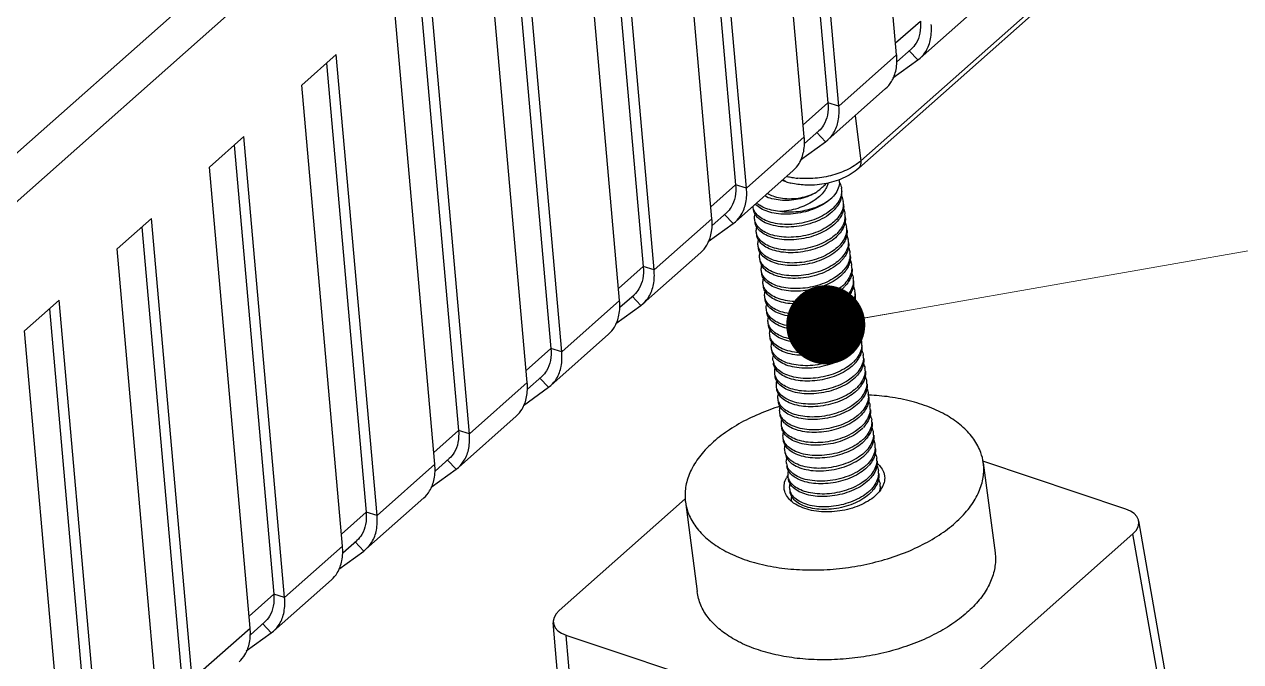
# Model space of a CAD drawing. Header units: millimetres. Extents: x 1518 to 2058, y 69 to 444.
# Drawn here: x 1812.98 to 1833.04, y 129.42 to 139.94 of the extents above; entities that cross this region are included whole.
import ezdxf

# ---------------------------------------------------------------- set-up
doc = ezdxf.new("R2010")
doc.units = ezdxf.units.MM
doc.layers.add('02___PRT_ALL_AXES', color=7, linetype='Continuous')
doc.layers.add('06___PRT_ALL_SURFS', color=7, linetype='Continuous')
doc.layers.add('from', color=7, linetype='Continuous', lineweight=13)
doc.styles.add('宋体', font='SimSun.ttf')
doc.dimstyles.new('YanXiu', dxfattribs={"dimscale": 1.5, "dimtxt": 2.5, "dimasz": 2.2, "dimexe": 0.65, "dimexo": 0.65, "dimgap": 0.5, "dimtad": 1, "dimdsep": 46, "dimtxsty": '宋体', "dimcen": 0, "dimclrd": 3, "dimclre": 3, "dimclrt": 3, "dimazin": 2, "dimtfac": 1, "dimtofl": 0, "dimtmove": 0, "dimatfit": 3, "dimfxl": 0, "dimlwd": 5, "dimlwe": 5, "dimarcsym": 0})

# ---------------------------------------------------------------- blocks, each defined once
blk = doc.blocks.new('*u40')
at = {"color": 7, "linetype": 'Continuous'}
for p, q in [((46.025, 43.4), (-12.501, -8.496)), ((-9.924, -5.292), (41.942, 40.699)), ((39.722, 24.278), (35.096, 20.176)), ((39.765, 24.421), (35.139, 20.319)), ((35.745, 21.891), (36.219, 22.234)), ((35.028, 21.174), (35.139, 20.319)), ((33.719, 19.922), (33.644, 19.947)), ((33.598, 15.55), (33.597, 15.558)), ((40.164, 13.709), (37.453, 14.616)), ((29.416, 11.784), (31.803, 13.901)), ((41.344, 8.178), (40.407, 13.485)), ((36.127, 9.54), (40.297, 13.237)), ((41.233, 7.927), (40.297, 13.237)), ((29.76, 6.161), (29.303, 11.554)), ((35.294, 9.39), (29.548, 11.312)), ((30.006, 5.917), (29.548, 11.312))]:
    blk.add_line(p, q, dxfattribs=at)
for centre, radius, start, end in [((34.097, 21.055), 1.195, 251.5372, 256.1323), ((34.065, 21.366), 1.383, 256.3745, 260.1293), ((34.094, 21.53), 1.55, 260.1415, 264.2501), ((34.42, 19.914), 0.311, 359.8114, 9.4871), ((34.451, 19.748), 0.323, 358.9384, 7.494), ((33.401, 19.736), 0.357, 222.0804, 223.7651), ((34.082, 19.968), 0.763, 312.3387, 314.2443), ((34.122, 19.886), 0.716, 314.2326, 316.9329), ((34.477, 19.504), 0.328, 358.9175, 7.3626), ((34.114, 19.725), 0.763, 312.3387, 314.2443), ((34.154, 19.642), 0.715, 314.2329, 316.9234), ((34.514, 19.261), 0.323, 358.9404, 7.494), ((34.146, 19.481), 0.763, 312.3387, 314.2443), ((34.546, 19.017), 0.323, 358.9404, 7.494), ((34.185, 19.398), 0.715, 314.2329, 316.9234), ((34.178, 19.238), 0.763, 312.3387, 314.2443), ((34.578, 18.773), 0.323, 358.9404, 7.494), ((34.217, 19.155), 0.715, 314.2329, 316.9234), ((34.609, 18.53), 0.323, 358.9993, 7.518), ((34.209, 18.994), 0.763, 312.3387, 314.2443), ((34.249, 18.911), 0.715, 314.2331, 316.9162), ((34.641, 18.286), 0.323, 358.9404, 7.494), ((34.241, 18.75), 0.763, 312.3387, 314.2443), ((34.281, 18.668), 0.715, 314.2329, 316.9234), ((34.673, 18.043), 0.323, 358.9404, 7.494), ((34.273, 18.507), 0.763, 312.3387, 314.2443), ((34.312, 18.424), 0.715, 314.2329, 316.9234), ((34.705, 17.799), 0.323, 358.9338, 7.494), ((34.304, 18.263), 0.763, 312.3387, 314.2443), ((34.344, 18.18), 0.715, 314.2329, 316.9234), ((34.336, 18.02), 0.763, 312.3387, 314.2443), ((34.376, 17.937), 0.715, 314.2328, 316.9247), ((34.768, 17.312), 0.323, 358.9404, 7.494), ((34.368, 17.776), 0.763, 312.3387, 314.2443), ((34.407, 17.693), 0.715, 314.2329, 316.9234), ((34.8, 17.068), 0.323, 358.9404, 7.494), ((34.4, 17.532), 0.763, 312.3387, 314.2443), ((34.439, 17.45), 0.715, 314.2329, 316.9234), ((34.832, 16.825), 0.323, 358.9663, 7.4941), ((34.431, 17.289), 0.763, 312.3387, 314.2443), ((34.471, 17.206), 0.715, 314.2329, 316.9234), ((34.863, 16.581), 0.323, 358.9404, 7.494), ((33.717, 16.556), 0.247, 187.4603, 200.9003), ((34.463, 17.045), 0.763, 312.3488, 314.2444), ((34.502, 16.963), 0.716, 314.2321, 316.9435), ((34.495, 16.802), 0.763, 312.3387, 314.2443), ((34.534, 16.719), 0.715, 314.2329, 316.9234), ((34.895, 16.337), 0.323, 358.9404, 7.494), ((34.526, 16.558), 0.763, 312.3387, 314.2443), ((34.566, 16.475), 0.715, 314.2329, 316.9234), ((34.927, 16.094), 0.323, 358.9404, 7.494), ((34.558, 16.314), 0.763, 312.3387, 314.2443), ((34.598, 16.232), 0.715, 314.2329, 316.9234), ((34.958, 15.85), 0.323, 358.9404, 7.494), ((34.59, 16.071), 0.763, 312.3374, 314.2443), ((34.63, 15.988), 0.715, 314.2329, 316.9234), ((34.99, 15.607), 0.323, 358.9404, 7.494), ((34.622, 15.827), 0.763, 312.3387, 314.2443), ((34.661, 15.745), 0.715, 314.2329, 316.9234), ((35.022, 15.363), 0.323, 358.9404, 7.494), ((34.653, 15.584), 0.763, 312.3387, 314.2443), ((34.693, 15.501), 0.715, 314.2329, 316.9234), ((35.054, 15.119), 0.323, 358.9404, 7.494), ((34.685, 15.34), 0.763, 312.3387, 314.2443), ((34.725, 15.257), 0.715, 314.2329, 316.9234), ((35.085, 14.876), 0.323, 358.9652, 7.4941), ((33.969, 14.607), 0.246, 187.4666, 199.8787), ((34.165, 15.096), 0.586, 239.2593, 242.9234), ((34.716, 15.097), 0.763, 312.3606, 314.2446), ((35.117, 14.632), 0.323, 358.9404, 7.494), ((34.152, 14.08), 0.483, 147.6676, 152.4509), ((34.191, 14.056), 0.528, 145.3788, 147.7011), ((34.087, 14.639), 0.384, 223.7952, 227.8384), ((34.111, 14.666), 0.42, 227.8273, 231.5033), ((34.755, 15.015), 0.716, 314.2321, 316.9434), ((34.749, 14.853), 0.763, 312.3387, 314.2443), ((35.149, 14.389), 0.323, 358.9404, 7.494), ((34.788, 14.77), 0.715, 314.2329, 316.9234), ((35.18, 14.145), 0.323, 358.9404, 7.494), ((34.78, 14.609), 0.763, 312.3387, 314.2443), ((34.82, 14.527), 0.715, 314.2329, 316.9234)]:
    blk.add_arc(centre, radius, start, end, dxfattribs=at)
for centre, start_param, end_param in [((39.813, 13.398), -0.702188, 0.867923), ((29.899, 11.623), 8.72259, 10.292701)]:
    blk.add_ellipse(centre, major_axis=(0.595, 0.078), ratio=0.573652, start_param=start_param, end_param=end_param, dxfattribs=at)
for points, start_tangent, end_tangent in [([(35.139, 20.319), (35.048, 20.248)], (-0.748212, -0.663459), (-0.819967, -0.572411)), ([(35.096, 20.176), (35.133, 20.232), (35.139, 20.319)], (0.743353, 0.668899), (-0.129134, 0.991627)), ([(35.096, 20.176), (34.797, 19.987), (34.443, 19.88), (34.073, 19.857), (33.811, 19.895)], (-0.748212, -0.663459), (-0.970719, 0.24022)), ([(34.901, 20.161), (34.602, 20.046), (34.27, 19.987), (33.938, 19.988)], (-0.891172, -0.453666), (-0.994895, 0.10092)), ([(35.048, 20.248), (34.901, 20.161)], (-0.819967, -0.572411), (-0.891172, -0.453666)), ([(33.719, 19.922), (33.713, 19.924), (33.666, 19.966)], (-0.952952, 0.30312), (-0.531971, 0.846763)), ([(34.403, 19.819), (34.474, 19.878), (34.489, 19.893)], (0.817735, 0.575595), (0.682251, 0.731118)), ([(34.518, 19.902), (34.502, 19.854), (34.46, 19.77)], (-0.243047, -0.970015), (-0.537947, -0.842979)), ([(34.731, 19.913), (34.726, 19.861), (34.681, 19.736), (34.589, 19.617)], (-0.002542, -0.999997), (-0.704324, -0.709879)), ([(34.728, 19.915), (34.741, 19.89), (34.771, 19.79)], (0.493276, -0.869873), (0.130448, -0.991455)), ([(34.589, 19.617), (34.462, 19.515), (34.307, 19.43), (34.131, 19.365), (33.944, 19.323), (33.755, 19.305), (33.574, 19.312), (33.41, 19.343), (33.27, 19.397), (33.163, 19.47), (33.143, 19.489)], (-0.716284, -0.697809), (-0.69163, 0.722252)), ([(34.264, 19.706), (34.116, 19.637), (33.95, 19.59), (33.776, 19.567), (33.606, 19.57), (33.45, 19.599), (33.319, 19.652), (33.315, 19.655)], (-0.865554, -0.500815), (-0.870231, 0.492644)), ([(33.366, 19.699), (33.466, 19.651), (33.612, 19.613), (33.776, 19.599), (33.946, 19.611), (34.113, 19.647), (34.264, 19.706)], (0.853085, -0.521773), (0.898216, 0.439554)), ([(34.46, 19.77), (34.378, 19.669), (34.267, 19.575), (34.133, 19.494), (33.981, 19.429), (33.813, 19.382), (33.639, 19.355)], (-0.537947, -0.842979), (-0.995987, -0.089495)), ([(33.639, 19.355), (33.813, 19.348), (33.99, 19.364), (34.164, 19.401), (34.326, 19.457), (34.47, 19.53), (34.589, 19.617)], (0.994892, -0.10095), (0.748212, 0.663459)), ([(34.264, 19.706), (34.341, 19.76), (34.403, 19.819)], (0.855803, 0.517302), (0.656924, 0.753957)), ([(34.773, 19.742), (34.761, 19.654), (34.707, 19.535), (34.614, 19.422)], (-0.017391, -0.999849), (-0.716284, -0.697809)), ([(34.754, 19.567), (34.769, 19.615), (34.775, 19.641)], (0.359681, 0.933075), (0.165485, 0.986212)), ([(34.774, 19.643), (34.802, 19.546)], (0.414314, -0.910134), (0.129094, -0.991632)), ([(34.775, 19.641), (34.777, 19.738), (34.777, 19.741)], (0.165485, 0.986212), (-0.129461, 0.991585)), ([(33.118, 19.362), (33.091, 19.447)], (-0.466861, 0.884331), (-0.131568, 0.991307)), ([(33.17, 19.251), (33.141, 19.287), (33.099, 19.389), (33.097, 19.398)], (-0.675305, 0.737539), (-0.126766, 0.991933)), ([(34.596, 19.405), (34.487, 19.321), (34.332, 19.235), (34.156, 19.17), (33.969, 19.128), (33.781, 19.11), (33.599, 19.117), (33.435, 19.148), (33.295, 19.202), (33.188, 19.275), (33.118, 19.362)], (-0.739092, -0.673605), (-0.466861, 0.884331)), ([(33.639, 19.355), (33.477, 19.374), (33.335, 19.414), (33.217, 19.473), (33.159, 19.516)], (-0.998552, 0.053788), (-0.74695, 0.66488)), ([(34.644, 19.397), (34.716, 19.491), (34.754, 19.567)], (0.682607, 0.730786), (0.359681, 0.933075)), ([(34.805, 19.498), (34.795, 19.421), (34.742, 19.297), (34.646, 19.178)], (-0.01799, -0.999838), (-0.716284, -0.697809)), ([(34.808, 19.404), (34.799, 19.362), (34.786, 19.324)], (-0.146749, -0.989174), (-0.357331, -0.933978)), ([(34.803, 19.405), (34.805, 19.402), (34.834, 19.303)], (0.431036, -0.902335), (0.130448, -0.991455)), ([(34.809, 19.497), (34.81, 19.482), (34.808, 19.404)], (0.130448, -0.991455), (-0.146749, -0.989174)), ([(33.123, 19.204), (33.121, 19.217), (33.131, 19.307)], (-0.131568, 0.991307), (0.276331, 0.961062)), ([(33.15, 19.119), (33.123, 19.204)], (-0.466861, 0.884331), (-0.131568, 0.991307)), ([(33.207, 19.001), (33.156, 19.07), (33.129, 19.155)], (-0.69163, 0.722252), (-0.131568, 0.991307)), ([(34.628, 19.161), (34.519, 19.077), (34.364, 18.992), (34.188, 18.926), (34.001, 18.884), (33.812, 18.866), (33.631, 18.873), (33.467, 18.905), (33.327, 18.958), (33.22, 19.031), (33.15, 19.119)], (-0.739092, -0.673605), (-0.466861, 0.884331)), ([(34.621, 19.373), (34.482, 19.264), (34.31, 19.174), (34.118, 19.109), (33.916, 19.071), (33.711, 19.061), (33.52, 19.081), (33.358, 19.128), (33.23, 19.197), (33.17, 19.251)], (-0.716284, -0.697809), (-0.675305, 0.737539)), ([(34.786, 19.324), (34.745, 19.243), (34.676, 19.154)], (-0.357331, -0.933978), (-0.682733, -0.730668)), ([(34.837, 19.255), (34.824, 19.167), (34.771, 19.048), (34.678, 18.935)], (-0.017357, -0.999849), (-0.716284, -0.697809)), ([(34.839, 19.161), (34.83, 19.118), (34.818, 19.081)], (-0.146749, -0.989174), (-0.357331, -0.933978)), ([(34.835, 19.162), (34.836, 19.159), (34.866, 19.059)], (0.431036, -0.902335), (0.130448, -0.991455)), ([(34.84, 19.254), (34.842, 19.238), (34.839, 19.161)], (0.130448, -0.991455), (-0.146749, -0.989174)), ([(33.154, 18.96), (33.153, 18.973), (33.162, 19.06)], (-0.131568, 0.991307), (0.266528, 0.963827)), ([(33.182, 18.875), (33.154, 18.96)], (-0.466861, 0.884331), (-0.131568, 0.991307)), ([(34.652, 19.13), (34.525, 19.028), (34.37, 18.943), (34.194, 18.878), (34.008, 18.835), (33.819, 18.818), (33.637, 18.825), (33.473, 18.856), (33.333, 18.91), (33.226, 18.982), (33.207, 19.001)], (-0.716284, -0.697809), (-0.69163, 0.722252)), ([(34.818, 19.081), (34.777, 18.999), (34.708, 18.91)], (-0.357331, -0.933978), (-0.682733, -0.730668)), ([(34.868, 19.011), (34.856, 18.924), (34.802, 18.804), (34.71, 18.691)], (-0.017357, -0.999849), (-0.716284, -0.697809)), ([(34.872, 19.01), (34.874, 18.995), (34.871, 18.917)], (0.130448, -0.991455), (-0.146749, -0.989174)), ([(33.238, 18.758), (33.188, 18.827), (33.161, 18.911)], (-0.69163, 0.722252), (-0.131568, 0.991307)), ([(34.659, 18.917), (34.551, 18.833), (34.395, 18.748), (34.22, 18.683), (34.033, 18.64), (33.844, 18.623), (33.663, 18.63), (33.498, 18.661), (33.359, 18.715), (33.252, 18.788), (33.182, 18.875)], (-0.739092, -0.673605), (-0.466861, 0.884331)), ([(33.186, 18.716), (33.185, 18.73), (33.194, 18.817)], (-0.131568, 0.991307), (0.266528, 0.963827)), ([(33.213, 18.632), (33.186, 18.716)], (-0.466861, 0.884331), (-0.131568, 0.991307)), ([(34.684, 18.886), (34.557, 18.785), (34.402, 18.699), (34.226, 18.634), (34.039, 18.592), (33.85, 18.574), (33.669, 18.581), (33.505, 18.613), (33.365, 18.666), (33.258, 18.739), (33.238, 18.758)], (-0.716284, -0.697809), (-0.69163, 0.722252)), ([(34.85, 18.837), (34.809, 18.756), (34.739, 18.666)], (-0.357331, -0.933978), (-0.682733, -0.730668)), ([(34.9, 18.767), (34.888, 18.68), (34.834, 18.561), (34.741, 18.448)], (-0.017357, -0.999849), (-0.716284, -0.697809)), ([(34.871, 18.917), (34.862, 18.875), (34.85, 18.837)], (-0.146749, -0.989174), (-0.357331, -0.933978)), ([(34.867, 18.918), (34.868, 18.915), (34.898, 18.815)], (0.431036, -0.902335), (0.130448, -0.991455)), ([(34.904, 18.767), (34.906, 18.742), (34.902, 18.671)], (0.130563, -0.99144), (-0.154643, -0.98797)), ([(33.27, 18.514), (33.22, 18.583), (33.192, 18.668)], (-0.69163, 0.722252), (-0.131568, 0.991307)), ([(34.691, 18.674), (34.582, 18.59), (34.427, 18.504), (34.252, 18.439), (34.065, 18.397), (33.876, 18.379), (33.695, 18.386), (33.53, 18.418), (33.391, 18.471), (33.283, 18.544), (33.213, 18.632)], (-0.739092, -0.673605), (-0.466861, 0.884331)), ([(33.218, 18.473), (33.216, 18.486), (33.225, 18.573)], (-0.131568, 0.991307), (0.266528, 0.963827)), ([(33.245, 18.388), (33.218, 18.473)], (-0.466861, 0.884331), (-0.131568, 0.991307)), ([(34.716, 18.642), (34.589, 18.541), (34.433, 18.456), (34.258, 18.391), (34.071, 18.348), (33.882, 18.33), (33.701, 18.338), (33.536, 18.369), (33.397, 18.423), (33.29, 18.495), (33.27, 18.514)], (-0.716284, -0.697809), (-0.69163, 0.722252)), ([(34.882, 18.594), (34.838, 18.509), (34.771, 18.423)], (-0.355816, -0.934556), (-0.682828, -0.730579)), ([(34.932, 18.524), (34.918, 18.43), (34.864, 18.314), (34.773, 18.204)], (-0.016884, -0.999857), (-0.716284, -0.697809)), ([(34.902, 18.671), (34.892, 18.625), (34.882, 18.594)], (-0.154643, -0.98797), (-0.355816, -0.934556)), ([(34.9, 18.672), (34.905, 18.66), (34.929, 18.572)], (0.426033, -0.904708), (0.130563, -0.99144)), ([(34.936, 18.523), (34.937, 18.508), (34.935, 18.43)], (0.130448, -0.991455), (-0.146749, -0.989174)), ([(33.296, 18.277), (33.269, 18.311), (33.226, 18.413), (33.224, 18.424)], (-0.673555, 0.739137), (-0.126427, 0.991976)), ([(34.723, 18.43), (34.614, 18.346), (34.459, 18.261), (34.283, 18.196), (34.096, 18.153), (33.908, 18.135), (33.726, 18.143), (33.562, 18.174), (33.422, 18.228), (33.315, 18.3), (33.245, 18.388)], (-0.739092, -0.673605), (-0.466861, 0.884331)), ([(33.249, 18.229), (33.248, 18.242), (33.258, 18.332)], (-0.131568, 0.991307), (0.275686, 0.961248)), ([(33.277, 18.144), (33.249, 18.229)], (-0.466861, 0.884331), (-0.131568, 0.991307)), ([(34.748, 18.399), (34.611, 18.291), (34.441, 18.201), (34.248, 18.135), (34.047, 18.097), (33.846, 18.086), (33.659, 18.105), (33.495, 18.149), (33.361, 18.22), (33.296, 18.277)], (-0.716284, -0.697809), (-0.673555, 0.739137)), ([(34.913, 18.35), (34.872, 18.268), (34.803, 18.179)], (-0.357331, -0.933978), (-0.682733, -0.730668)), ([(34.964, 18.28), (34.951, 18.193), (34.898, 18.073), (34.805, 17.96)], (-0.017357, -0.999849), (-0.716284, -0.697809)), ([(34.935, 18.43), (34.926, 18.388), (34.913, 18.35)], (-0.146749, -0.989174), (-0.357331, -0.933978)), ([(34.93, 18.431), (34.932, 18.428), (34.961, 18.328)], (0.431036, -0.902335), (0.130448, -0.991455)), ([(34.967, 18.28), (34.969, 18.264), (34.966, 18.186)], (0.130448, -0.991455), (-0.146749, -0.989174)), ([(33.334, 18.027), (33.283, 18.096), (33.256, 18.181)], (-0.69163, 0.722252), (-0.131568, 0.991307)), ([(34.755, 18.187), (34.646, 18.103), (34.49, 18.017), (34.315, 17.952), (34.128, 17.91), (33.939, 17.892), (33.758, 17.899), (33.593, 17.93), (33.454, 17.984), (33.347, 18.057), (33.277, 18.144)], (-0.739092, -0.673605), (-0.466861, 0.884331)), ([(33.281, 17.986), (33.28, 17.999), (33.289, 18.086)], (-0.131568, 0.991307), (0.266528, 0.963827)), ([(34.779, 18.155), (34.652, 18.054), (34.497, 17.969), (34.321, 17.903), (34.134, 17.861), (33.946, 17.843), (33.764, 17.85), (33.6, 17.882), (33.46, 17.935), (33.353, 18.008), (33.334, 18.027)], (-0.716284, -0.697809), (-0.69163, 0.722252)), ([(34.945, 18.106), (34.904, 18.025), (34.835, 17.936)], (-0.357331, -0.933978), (-0.682733, -0.730668)), ([(34.995, 18.037), (34.983, 17.949), (34.929, 17.83), (34.836, 17.717)], (-0.017357, -0.999849), (-0.716284, -0.697809)), ([(34.966, 18.186), (34.957, 18.144), (34.945, 18.106)], (-0.146749, -0.989174), (-0.357331, -0.933978)), ([(34.962, 18.187), (34.963, 18.185), (34.993, 18.085)], (0.431036, -0.902335), (0.130448, -0.991455)), ([(34.998, 17.943), (35.001, 18.021), (34.999, 18.036)], (0.146749, 0.989174), (-0.130448, 0.991455)), ([(33.309, 17.901), (33.281, 17.986)], (-0.466861, 0.884331), (-0.131568, 0.991307)), ([(33.365, 17.783), (33.315, 17.852), (33.288, 17.937)], (-0.69163, 0.722252), (-0.131568, 0.991307)), ([(34.786, 17.943), (34.678, 17.859), (34.522, 17.774), (34.347, 17.708), (34.16, 17.666), (33.971, 17.648), (33.79, 17.655), (33.625, 17.687), (33.486, 17.741), (33.378, 17.813), (33.309, 17.901)], (-0.739092, -0.673605), (-0.466861, 0.884331)), ([(33.313, 17.742), (33.312, 17.755), (33.321, 17.842)], (-0.131568, 0.991307), (0.266528, 0.963827)), ([(34.811, 17.912), (34.684, 17.81), (34.529, 17.725), (34.353, 17.66), (34.166, 17.617), (33.977, 17.6), (33.796, 17.607), (33.632, 17.638), (33.492, 17.692), (33.385, 17.764), (33.365, 17.783)], (-0.716284, -0.697809), (-0.69163, 0.722252)), ([(34.866, 17.692), (34.936, 17.781), (34.977, 17.863)], (0.682733, 0.730668), (0.357331, 0.933978)), ([(35.027, 17.793), (35.014, 17.706), (34.961, 17.586), (34.868, 17.473)], (-0.017471, -0.999847), (-0.716284, -0.697809)), ([(34.977, 17.863), (34.989, 17.9), (34.998, 17.943)], (0.357331, 0.933978), (0.146749, 0.989174)), ([(34.994, 17.944), (34.995, 17.941), (35.024, 17.841)], (0.431036, -0.902335), (0.130448, -0.991455)), ([(35.03, 17.699), (35.032, 17.778), (35.031, 17.792)], (0.14795, 0.988995), (-0.130273, 0.991478)), ([(33.34, 17.657), (33.313, 17.742)], (-0.466861, 0.884331), (-0.131568, 0.991307)), ([(33.397, 17.54), (33.347, 17.609), (33.319, 17.693)], (-0.69163, 0.722252), (-0.131568, 0.991307)), ([(34.818, 17.699), (34.709, 17.615), (34.554, 17.53), (34.378, 17.465), (34.192, 17.423), (34.003, 17.405), (33.821, 17.412), (33.657, 17.443), (33.517, 17.497), (33.41, 17.57), (33.34, 17.657)], (-0.739092, -0.673605), (-0.466861, 0.884331)), ([(33.345, 17.498), (33.343, 17.512), (33.352, 17.599)], (-0.131568, 0.991307), (0.266528, 0.963827)), ([(34.843, 17.668), (34.716, 17.567), (34.56, 17.481), (34.385, 17.416), (34.198, 17.374), (34.009, 17.356), (33.828, 17.363), (33.663, 17.395), (33.524, 17.448), (33.416, 17.521), (33.397, 17.54)], (-0.716284, -0.697809), (-0.69163, 0.722252)), ([(34.898, 17.449), (34.968, 17.538), (35.008, 17.619)], (0.682715, 0.730684), (0.357652, 0.933855)), ([(35.059, 17.549), (35.047, 17.465), (34.994, 17.344), (34.9, 17.23)], (-0.017785, -0.999842), (-0.716284, -0.697809)), ([(35.008, 17.619), (35.021, 17.658), (35.03, 17.699)], (0.357652, 0.933855), (0.14795, 0.988995)), ([(35.026, 17.7), (35.056, 17.597)], (0.429516, -0.903059), (0.130172, -0.991491)), ([(35.056, 17.597), (35.057, 17.587), (35.059, 17.549)], (0.130172, -0.991491), (-0.017785, -0.999842)), ([(35.062, 17.549), (35.064, 17.533), (35.061, 17.456)], (0.130448, -0.991455), (-0.146749, -0.989174)), ([(33.372, 17.414), (33.345, 17.498)], (-0.466861, 0.884331), (-0.131568, 0.991307)), ([(33.429, 17.296), (33.378, 17.365), (33.351, 17.45)], (-0.69163, 0.722252), (-0.131568, 0.991307)), ([(34.85, 17.456), (34.741, 17.372), (34.586, 17.287), (34.41, 17.221), (34.223, 17.179), (34.034, 17.161), (33.853, 17.168), (33.689, 17.2), (33.549, 17.253), (33.442, 17.326), (33.372, 17.414)], (-0.739092, -0.673605), (-0.466861, 0.884331)), ([(33.376, 17.255), (33.375, 17.268), (33.384, 17.355)], (-0.131568, 0.991307), (0.266528, 0.963827)), ([(34.875, 17.425), (34.747, 17.323), (34.592, 17.238), (34.416, 17.173), (34.23, 17.13), (34.041, 17.112), (33.86, 17.12), (33.695, 17.151), (33.556, 17.205), (33.448, 17.277), (33.429, 17.296)], (-0.716284, -0.697809), (-0.69163, 0.722252)), ([(35.04, 17.376), (34.999, 17.294), (34.93, 17.205)], (-0.357331, -0.933978), (-0.682733, -0.730668)), ([(35.061, 17.456), (35.053, 17.413), (35.04, 17.376)], (-0.146749, -0.989174), (-0.357331, -0.933978)), ([(35.057, 17.457), (35.058, 17.454), (35.088, 17.354)], (0.431036, -0.902335), (0.130448, -0.991455)), ([(33.404, 17.17), (33.376, 17.255)], (-0.466861, 0.884331), (-0.131568, 0.991307)), ([(33.46, 17.053), (33.41, 17.121), (33.383, 17.206)], (-0.69163, 0.722252), (-0.131568, 0.991307)), ([(34.881, 17.212), (34.773, 17.128), (34.617, 17.043), (34.442, 16.978), (34.255, 16.935), (34.066, 16.918), (33.885, 16.925), (33.72, 16.956), (33.581, 17.01), (33.474, 17.082), (33.404, 17.17)], (-0.739092, -0.673605), (-0.466861, 0.884331)), ([(33.408, 17.011), (33.407, 17.024), (33.416, 17.112)], (-0.131568, 0.991307), (0.266528, 0.963827)), ([(34.906, 17.181), (34.779, 17.079), (34.624, 16.994), (34.448, 16.929), (34.261, 16.887), (34.072, 16.869), (33.891, 16.876), (33.727, 16.907), (33.587, 16.961), (33.48, 17.034), (33.46, 17.053)], (-0.716284, -0.697809), (-0.69163, 0.722252)), ([(35.091, 17.306), (35.078, 17.218), (35.024, 17.099), (34.932, 16.986)], (-0.017357, -0.999849), (-0.716284, -0.697809)), ([(35.072, 17.132), (35.031, 17.05), (34.961, 16.961)], (-0.357331, -0.933978), (-0.682733, -0.730668)), ([(35.093, 17.212), (35.084, 17.17), (35.072, 17.132)], (-0.146749, -0.989174), (-0.357331, -0.933978)), ([(35.089, 17.213), (35.09, 17.21), (35.12, 17.11)], (0.431036, -0.902335), (0.130448, -0.991455)), ([(35.094, 17.305), (35.096, 17.29), (35.093, 17.212)], (0.130448, -0.991455), (-0.146749, -0.989174)), ([(33.435, 16.927), (33.408, 17.011)], (-0.466861, 0.884331), (-0.131568, 0.991307)), ([(33.492, 16.809), (33.442, 16.878), (33.414, 16.963)], (-0.69163, 0.722252), (-0.131568, 0.991307)), ([(34.913, 16.969), (34.804, 16.885), (34.649, 16.799), (34.474, 16.734), (34.287, 16.692), (34.098, 16.674), (33.917, 16.681), (33.752, 16.713), (33.613, 16.766), (33.505, 16.839), (33.435, 16.927)], (-0.739092, -0.673605), (-0.466861, 0.884331)), ([(33.44, 16.768), (33.438, 16.781), (33.448, 16.868)], (-0.131568, 0.991307), (0.266528, 0.963827)), ([(34.938, 16.937), (34.811, 16.836), (34.655, 16.751), (34.48, 16.685), (34.293, 16.643), (34.104, 16.625), (33.923, 16.632), (33.758, 16.664), (33.619, 16.717), (33.512, 16.79), (33.492, 16.809)], (-0.716284, -0.697809), (-0.69163, 0.722252)), ([(35.122, 17.062), (35.11, 16.975), (35.056, 16.855), (34.963, 16.742)], (-0.017357, -0.999849), (-0.716284, -0.697809)), ([(35.104, 16.888), (35.062, 16.807), (34.993, 16.718)], (-0.357331, -0.933978), (-0.682733, -0.730668)), ([(35.125, 16.968), (35.116, 16.926), (35.104, 16.888)], (-0.146749, -0.989174), (-0.357331, -0.933978)), ([(35.121, 16.969), (35.122, 16.967), (35.151, 16.867)], (0.431036, -0.902335), (0.130448, -0.991455)), ([(35.126, 17.062), (35.128, 17.046), (35.125, 16.968)], (0.130448, -0.991455), (-0.146749, -0.989174)), ([(33.467, 16.683), (33.44, 16.768)], (-0.466861, 0.884331), (-0.131568, 0.991307)), ([(33.521, 16.569), (33.46, 16.663), (33.446, 16.719)], (-0.680517, 0.732732), (-0.130064, 0.991506)), ([(34.945, 16.725), (34.836, 16.641), (34.681, 16.556), (34.505, 16.491), (34.318, 16.448), (34.13, 16.43), (33.948, 16.438), (33.784, 16.469), (33.644, 16.523), (33.537, 16.595), (33.467, 16.683)], (-0.739092, -0.673605), (-0.466861, 0.884331)), ([(33.472, 16.524), (33.47, 16.571), (33.48, 16.626)], (-0.130064, 0.991506), (0.275292, 0.961361)), ([(34.97, 16.694), (34.838, 16.589), (34.677, 16.503), (34.495, 16.437), (34.302, 16.396), (34.108, 16.381), (33.923, 16.393), (33.758, 16.43), (33.622, 16.49), (33.521, 16.569)], (-0.716284, -0.697809), (-0.680517, 0.732732)), ([(35.154, 16.819), (35.141, 16.731), (35.088, 16.612), (34.995, 16.499)], (-0.016916, -0.999857), (-0.716284, -0.697809)), ([(35.025, 16.474), (35.1, 16.573), (35.135, 16.643)], (0.682466, 0.730917), (0.36272, 0.931898)), ([(35.135, 16.643), (35.153, 16.704), (35.156, 16.722)], (0.36272, 0.931898), (0.152083, 0.988368)), ([(35.154, 16.723), (35.183, 16.623)], (0.422541, -0.906344), (0.130448, -0.991455)), ([(35.156, 16.722), (35.158, 16.818)], (0.152083, 0.988368), (-0.12778, 0.991803)), ([(33.556, 16.322), (33.505, 16.391), (33.478, 16.475)], (-0.69163, 0.722252), (-0.131568, 0.991307)), ([(34.977, 16.482), (34.864, 16.395), (34.702, 16.308), (34.52, 16.242), (34.327, 16.201), (34.133, 16.186), (33.949, 16.198), (33.784, 16.235), (33.647, 16.295), (33.546, 16.374), (33.486, 16.468)], (-0.738975, -0.673733), (-0.357359, 0.933967)), ([(35.001, 16.45), (34.874, 16.349), (34.719, 16.263), (34.543, 16.198), (34.356, 16.156), (34.168, 16.138), (33.986, 16.145), (33.822, 16.177), (33.682, 16.23), (33.575, 16.303), (33.556, 16.322)], (-0.716284, -0.697809), (-0.69163, 0.722252)), ([(35.186, 16.575), (35.173, 16.488), (35.12, 16.368), (35.027, 16.255)], (-0.017357, -0.999849), (-0.716284, -0.697809)), ([(35.167, 16.401), (35.126, 16.32), (35.057, 16.231)], (-0.357331, -0.933978), (-0.682733, -0.730668)), ([(35.188, 16.481), (35.179, 16.439), (35.167, 16.401)], (-0.146749, -0.989174), (-0.357331, -0.933978)), ([(35.184, 16.482), (35.185, 16.479), (35.215, 16.38)], (0.431036, -0.902335), (0.130448, -0.991455)), ([(35.189, 16.574), (35.191, 16.559), (35.188, 16.481)], (0.130448, -0.991455), (-0.146749, -0.989174)), ([(33.503, 16.28), (33.502, 16.294), (33.511, 16.381)], (-0.131568, 0.991307), (0.266528, 0.963827)), ([(33.531, 16.196), (33.503, 16.28)], (-0.466861, 0.884331), (-0.131568, 0.991307)), ([(33.587, 16.078), (33.537, 16.147), (33.51, 16.232)], (-0.69163, 0.722252), (-0.131568, 0.991307)), ([(35.008, 16.238), (34.9, 16.154), (34.744, 16.069), (34.569, 16.003), (34.382, 15.961), (34.193, 15.943), (34.012, 15.95), (33.847, 15.982), (33.708, 16.035), (33.6, 16.108), (33.531, 16.196)], (-0.739092, -0.673605), (-0.466861, 0.884331)), ([(35.033, 16.207), (34.906, 16.105), (34.751, 16.02), (34.575, 15.955), (34.388, 15.912), (34.199, 15.894), (34.018, 15.902), (33.854, 15.933), (33.714, 15.987), (33.607, 16.059), (33.587, 16.078)], (-0.716284, -0.697809), (-0.69163, 0.722252)), ([(35.217, 16.331), (35.205, 16.244), (35.151, 16.125), (35.059, 16.012)], (-0.017357, -0.999849), (-0.716284, -0.697809)), ([(35.199, 16.158), (35.158, 16.076), (35.088, 15.987)], (-0.357331, -0.933978), (-0.682733, -0.730668)), ([(35.22, 16.238), (35.211, 16.195), (35.199, 16.158)], (-0.146749, -0.989174), (-0.357331, -0.933978)), ([(35.216, 16.239), (35.217, 16.236), (35.246, 16.136)], (0.431036, -0.902335), (0.130448, -0.991455)), ([(35.221, 16.331), (35.223, 16.315), (35.22, 16.238)], (0.130448, -0.991455), (-0.146749, -0.989174)), ([(33.535, 16.037), (33.534, 16.05), (33.543, 16.137)], (-0.131568, 0.991307), (0.266528, 0.963827)), ([(33.562, 15.952), (33.535, 16.037)], (-0.466861, 0.884331), (-0.131568, 0.991307)), ([(33.619, 15.835), (33.569, 15.903), (33.541, 15.988)], (-0.69163, 0.722252), (-0.131568, 0.991307)), ([(35.04, 15.994), (34.931, 15.91), (34.776, 15.825), (34.6, 15.76), (34.414, 15.717), (34.225, 15.7), (34.043, 15.707), (33.879, 15.738), (33.74, 15.792), (33.632, 15.864), (33.562, 15.952)], (-0.739092, -0.673605), (-0.466861, 0.884331)), ([(35.065, 15.963), (34.938, 15.862), (34.782, 15.776), (34.607, 15.711), (34.42, 15.669), (34.231, 15.651), (34.05, 15.658), (33.885, 15.689), (33.746, 15.743), (33.639, 15.816), (33.619, 15.835)], (-0.716284, -0.697809), (-0.69163, 0.722252)), ([(35.249, 16.088), (35.237, 16), (35.183, 15.881), (35.09, 15.768)], (-0.017357, -0.999849), (-0.716284, -0.697809)), ([(35.252, 15.994), (35.243, 15.952), (35.231, 15.914)], (-0.146749, -0.989174), (-0.357331, -0.933978)), ([(35.247, 15.995), (35.249, 15.992), (35.278, 15.892)], (0.431036, -0.902335), (0.130448, -0.991455)), ([(35.253, 16.087), (35.254, 16.072), (35.252, 15.994)], (0.130448, -0.991455), (-0.146749, -0.989174)), ([(33.567, 15.793), (33.565, 15.806), (33.574, 15.894)], (-0.131568, 0.991307), (0.266528, 0.963827)), ([(33.594, 15.709), (33.567, 15.793)], (-0.466861, 0.884331), (-0.131568, 0.991307)), ([(33.65, 15.592), (33.602, 15.656), (33.573, 15.745)], (-0.690128, 0.723687), (-0.130986, 0.991384)), ([(35.072, 15.751), (34.963, 15.667), (34.808, 15.581), (34.632, 15.516), (34.445, 15.474), (34.256, 15.456), (34.075, 15.463), (33.911, 15.495), (33.771, 15.548), (33.664, 15.621), (33.594, 15.709)], (-0.739092, -0.673605), (-0.466861, 0.884331)), ([(35.097, 15.719), (34.97, 15.618), (34.815, 15.533), (34.641, 15.468), (34.455, 15.426), (34.266, 15.407), (34.086, 15.414), (33.921, 15.445), (33.782, 15.497), (33.673, 15.569), (33.65, 15.592)], (-0.716284, -0.697809), (-0.690128, 0.723687)), ([(35.231, 15.914), (35.189, 15.832), (35.12, 15.743)], (-0.357331, -0.933978), (-0.682733, -0.730668)), ([(35.281, 15.844), (35.268, 15.757), (35.215, 15.638), (35.122, 15.525)], (-0.017357, -0.999849), (-0.716284, -0.697809)), ([(35.283, 15.751), (35.275, 15.708), (35.262, 15.67)], (-0.146749, -0.989174), (-0.357331, -0.933978)), ([(35.279, 15.751), (35.281, 15.749), (35.31, 15.649)], (0.431036, -0.902335), (0.130448, -0.991455)), ([(35.285, 15.844), (35.286, 15.828), (35.283, 15.751)], (0.130448, -0.991455), (-0.146749, -0.989174)), ([(33.597, 15.558), (33.606, 15.65)], (-0.092533, 0.99571), (0.26368, 0.96461)), ([(33.628, 15.461), (33.598, 15.55)], (-0.480003, 0.877267), (-0.130986, 0.991384)), ([(33.683, 15.347), (33.632, 15.416), (33.605, 15.501)], (-0.69163, 0.722252), (-0.131568, 0.991307)), ([(35.104, 15.507), (34.995, 15.423), (34.841, 15.338), (34.666, 15.273), (34.48, 15.231), (34.292, 15.212), (34.111, 15.219), (33.947, 15.25), (33.807, 15.303), (33.699, 15.374), (33.628, 15.461)], (-0.739107, -0.673588), (-0.480003, 0.877267)), ([(35.128, 15.476), (35.001, 15.374), (34.846, 15.289), (34.67, 15.224), (34.483, 15.181), (34.295, 15.164), (34.113, 15.171), (33.949, 15.202), (33.809, 15.256), (33.702, 15.329), (33.683, 15.347)], (-0.716284, -0.697809), (-0.69163, 0.722252)), ([(35.262, 15.67), (35.221, 15.589), (35.152, 15.5)], (-0.357331, -0.933978), (-0.682733, -0.730668)), ([(35.313, 15.601), (35.3, 15.513), (35.246, 15.394), (35.154, 15.281)], (-0.017357, -0.999849), (-0.716284, -0.697809)), ([(35.315, 15.507), (35.306, 15.465), (35.294, 15.427)], (-0.146749, -0.989174), (-0.357331, -0.933978)), ([(35.311, 15.508), (35.312, 15.505), (35.342, 15.405)], (0.431036, -0.902335), (0.130448, -0.991455)), ([(35.316, 15.6), (35.318, 15.585), (35.315, 15.507)], (0.130448, -0.991455), (-0.146749, -0.989174)), ([(33.63, 15.306), (33.629, 15.319), (33.638, 15.407)], (-0.131568, 0.991307), (0.266528, 0.963827)), ([(33.657, 15.221), (33.63, 15.306)], (-0.466861, 0.884331), (-0.131568, 0.991307)), ([(33.714, 15.104), (33.664, 15.173), (33.636, 15.257)], (-0.69163, 0.722252), (-0.131568, 0.991307)), ([(35.135, 15.264), (35.026, 15.179), (34.871, 15.094), (34.696, 15.029), (34.509, 14.987), (34.32, 14.969), (34.139, 14.976), (33.974, 15.007), (33.835, 15.061), (33.727, 15.134), (33.657, 15.221)], (-0.739092, -0.673605), (-0.466861, 0.884331)), ([(35.16, 15.232), (35.033, 15.131), (34.877, 15.045), (34.702, 14.98), (34.515, 14.938), (34.326, 14.92), (34.145, 14.927), (33.981, 14.959), (33.841, 15.012), (33.734, 15.085), (33.714, 15.104)], (-0.716284, -0.697809), (-0.69163, 0.722252)), ([(35.294, 15.427), (35.253, 15.345), (35.184, 15.256)], (-0.357331, -0.933978), (-0.682733, -0.730668)), ([(35.344, 15.357), (35.332, 15.27), (35.278, 15.15), (35.185, 15.037)], (-0.017357, -0.999849), (-0.716284, -0.697809)), ([(35.347, 15.263), (35.338, 15.221), (35.326, 15.183)], (-0.146749, -0.989174), (-0.357331, -0.933978)), ([(35.343, 15.264), (35.344, 15.261), (35.373, 15.162)], (0.431036, -0.902335), (0.130448, -0.991455)), ([(35.348, 15.356), (35.35, 15.341), (35.347, 15.263)], (0.130448, -0.991455), (-0.146749, -0.989174)), ([(33.662, 15.063), (33.66, 15.076), (33.67, 15.163)], (-0.131568, 0.991307), (0.266528, 0.963827)), ([(33.689, 14.978), (33.662, 15.063)], (-0.466861, 0.884331), (-0.131568, 0.991307)), ([(33.746, 14.86), (33.696, 14.929), (33.668, 15.014)], (-0.69163, 0.722252), (-0.131568, 0.991307)), ([(35.167, 15.02), (35.058, 14.936), (34.903, 14.851), (34.727, 14.785), (34.54, 14.743), (34.352, 14.725), (34.17, 14.732), (34.006, 14.764), (33.866, 14.817), (33.759, 14.89), (33.689, 14.978)], (-0.739092, -0.673605), (-0.466861, 0.884331)), ([(35.326, 15.183), (35.285, 15.102), (35.215, 15.013)], (-0.357331, -0.933978), (-0.682733, -0.730668)), ([(35.376, 15.114), (35.363, 15.026), (35.31, 14.907), (35.217, 14.794)], (-0.017357, -0.999849), (-0.716284, -0.697809)), ([(35.379, 15.02), (35.37, 14.977), (35.357, 14.94)], (-0.146749, -0.989174), (-0.357331, -0.933978)), ([(35.374, 15.021), (35.376, 15.018), (35.405, 14.918)], (0.431036, -0.902335), (0.130448, -0.991455)), ([(35.38, 15.113), (35.381, 15.097), (35.379, 15.02)], (0.130448, -0.991455), (-0.146749, -0.989174)), ([(33.694, 14.819), (33.692, 14.832), (33.701, 14.919)], (-0.131568, 0.991307), (0.266528, 0.963827)), ([(33.721, 14.734), (33.694, 14.819)], (-0.466861, 0.884331), (-0.131568, 0.991307)), ([(33.7, 14.77), (33.713, 14.718), (33.762, 14.634), (33.77, 14.625)], (0.13039, -0.991463), (0.666412, -0.745584)), ([(35.192, 14.989), (35.065, 14.887), (34.909, 14.802), (34.734, 14.737), (34.547, 14.694), (34.358, 14.676), (34.177, 14.684), (34.012, 14.715), (33.873, 14.769), (33.765, 14.841), (33.746, 14.86)], (-0.716284, -0.697809), (-0.69163, 0.722252)), ([(35.199, 14.776), (35.09, 14.692), (34.935, 14.607), (34.759, 14.542), (34.572, 14.499), (34.383, 14.482), (34.202, 14.489), (34.038, 14.52), (33.898, 14.574)], (-0.739092, -0.673605), (-0.890054, 0.455854)), ([(35.357, 14.94), (35.316, 14.858), (35.247, 14.769)], (-0.357331, -0.933978), (-0.682733, -0.730668)), ([(35.408, 14.87), (35.395, 14.782), (35.342, 14.663), (35.249, 14.55)], (-0.016935, -0.999857), (-0.716284, -0.697809)), ([(35.41, 14.774), (35.407, 14.755), (35.388, 14.694)], (-0.151915, -0.988394), (-0.362678, -0.931915)), ([(35.407, 14.774), (35.437, 14.674)], (0.422719, -0.906261), (0.130448, -0.991455)), ([(35.411, 14.869), (35.41, 14.774)], (0.127779, -0.991803), (-0.151915, -0.988394)), ([(33.865, 14.592), (33.791, 14.647), (33.721, 14.734)], (-0.859096, 0.511815), (-0.466861, 0.884331)), ([(33.725, 14.575), (33.723, 14.615), (33.734, 14.678)], (-0.129978, 0.991517), (0.274752, 0.961515)), ([(33.77, 14.625), (33.844, 14.561)], (0.666412, -0.745584), (0.824775, -0.565461)), ([(33.844, 14.561), (33.977, 14.493), (34.142, 14.45), (34.329, 14.432), (34.529, 14.444), (34.729, 14.483), (34.919, 14.549), (35.087, 14.637), (35.223, 14.745)], (0.824775, -0.565461), (0.716284, 0.697809)), ([(35.388, 14.694), (35.354, 14.624), (35.279, 14.526)], (-0.362678, -0.931915), (-0.682468, -0.730915)), ([(35.439, 14.626), (35.427, 14.539), (35.373, 14.42), (35.281, 14.307)], (-0.017357, -0.999849), (-0.716284, -0.697809)), ([(35.443, 14.626), (35.445, 14.61), (35.442, 14.533)], (0.130448, -0.991455), (-0.146749, -0.989174)), ([(35.444, 14.58), (35.506, 14.517), (35.568, 14.412), (35.585, 14.35)], (0.764748, -0.644329), (0.161269, -0.98691)), ([(33.809, 14.373), (33.759, 14.442), (33.732, 14.527)], (-0.69163, 0.722252), (-0.131568, 0.991307)), ([(33.869, 14.366), (33.787, 14.439), (33.738, 14.524)], (-0.824775, 0.565461), (-0.340361, 0.940295)), ([(33.757, 14.332), (33.756, 14.345), (33.765, 14.432)], (-0.131568, 0.991307), (0.266528, 0.963827)), ([(33.784, 14.247), (33.757, 14.332)], (-0.466861, 0.884331), (-0.131568, 0.991307)), ([(35.255, 14.501), (35.128, 14.4), (34.973, 14.315), (34.797, 14.249), (34.61, 14.207), (34.421, 14.189), (34.24, 14.196), (34.076, 14.228), (33.936, 14.282), (33.849, 14.337)], (-0.716284, -0.697809), (-0.782386, 0.622794)), ([(35.231, 14.533), (35.112, 14.443), (34.944, 14.354), (34.755, 14.288), (34.554, 14.249), (34.355, 14.238), (34.167, 14.255), (34.002, 14.298), (33.869, 14.366)], (-0.738838, -0.673883), (-0.824775, 0.565461)), ([(35.421, 14.452), (35.38, 14.371), (35.31, 14.282)], (-0.357331, -0.933978), (-0.682733, -0.730668)), ([(35.471, 14.383), (35.459, 14.295), (35.405, 14.176), (35.312, 14.063)], (-0.017357, -0.999849), (-0.716284, -0.697809)), ([(35.442, 14.533), (35.433, 14.49), (35.421, 14.452)], (-0.146749, -0.989174), (-0.357331, -0.933978)), ([(35.438, 14.533), (35.439, 14.531), (35.469, 14.431)], (0.431036, -0.902335), (0.130448, -0.991455)), ([(35.475, 14.382), (35.476, 14.367), (35.474, 14.289)], (0.130448, -0.991455), (-0.146749, -0.989174)), ([(35.585, 14.35), (35.589, 14.299), (35.568, 14.182), (35.541, 14.12)], (0.161269, -0.98691), (-0.477551, -0.878604)), ([(33.681, 14.102), (33.68, 14.133), (33.7, 14.25), (33.724, 14.304)], (-0.098753, 0.995112), (0.461788, 0.88699)), ([(35.407, 13.957), (35.273, 13.86), (35.112, 13.777), (34.93, 13.714), (34.735, 13.673), (34.535, 13.656), (34.34, 13.663), (34.157, 13.694), (33.996, 13.748), (33.862, 13.823), (33.762, 13.914), (33.701, 14.019), (33.681, 14.102)], (-0.748212, -0.663459), (-0.098753, 0.995112)), ([(33.841, 14.13), (33.791, 14.198), (33.763, 14.283)], (-0.69163, 0.722252), (-0.131568, 0.991307)), ([(35.262, 14.289), (35.153, 14.205), (34.998, 14.12), (34.823, 14.055), (34.636, 14.012), (34.447, 13.994), (34.266, 14.002), (34.101, 14.033), (33.962, 14.087), (33.854, 14.159), (33.784, 14.247)], (-0.739092, -0.673605), (-0.466861, 0.884331)), ([(33.789, 14.088), (33.787, 14.101), (33.796, 14.189)], (-0.131568, 0.991307), (0.266528, 0.963827)), ([(33.816, 14.003), (33.789, 14.088)], (-0.466861, 0.884331), (-0.131568, 0.991307)), ([(35.287, 14.258), (35.16, 14.156), (35.004, 14.071), (34.829, 14.006), (34.642, 13.964), (34.453, 13.946), (34.272, 13.953), (34.107, 13.984), (33.968, 14.038), (33.861, 14.111), (33.841, 14.13)], (-0.716284, -0.697809), (-0.69163, 0.722252)), ([(35.453, 14.209), (35.411, 14.127), (35.342, 14.038)], (-0.357331, -0.933978), (-0.682733, -0.730668)), ([(35.541, 14.12), (35.507, 14.066), (35.407, 13.957)], (-0.477551, -0.878604), (-0.748212, -0.663459)), ([(35.474, 14.289), (35.465, 14.247), (35.453, 14.209)], (-0.146749, -0.989174), (-0.357331, -0.933978)), ([(35.47, 14.29), (35.471, 14.287), (35.5, 14.187)], (0.431036, -0.902335), (0.130448, -0.991455)), ([(35.503, 14.139), (35.49, 14.052), (35.488, 14.045)], (-0.017357, -0.999849), (-0.278923, -0.960313)), ([(35.507, 14.138), (35.508, 14.123), (35.507, 14.061)], (0.130448, -0.991455), (-0.10263, -0.99472)), ([(35.319, 14.014), (35.191, 13.913), (35.036, 13.828), (34.861, 13.762), (34.674, 13.72), (34.485, 13.702), (34.304, 13.709), (34.139, 13.741), (34, 13.794), (33.892, 13.867), (33.822, 13.955), (33.795, 14.039)], (-0.716284, -0.697809), (-0.131568, 0.991307)), ([(35.294, 14.046), (35.185, 13.962), (35.03, 13.876), (34.854, 13.811), (34.667, 13.769), (34.479, 13.751), (34.297, 13.758), (34.133, 13.789), (33.993, 13.843), (33.886, 13.916), (33.816, 14.003)], (-0.739092, -0.673605), (-0.466861, 0.884331)), ([(33.819, 13.862), (33.828, 13.945)], (-0.056838, 0.998383), (0.266528, 0.963827))]:
    blk.add_spline(points, degree=3, dxfattribs=dict(at, start_tangent=start_tangent, end_tangent=end_tangent))
at = {"layer": '02___PRT_ALL_AXES', "color": 7, "linetype": 'Continuous'}
for p, q in [((35.287, 15.873), (35.281, 15.874)), ((37.46, 14.584), (37.682, 12.879)), ((31.808, 13.848), (32.03, 12.143))]:
    blk.add_line(p, q, dxfattribs=at)
for points, start_tangent, end_tangent in [([(37.46, 14.584), (37.412, 14.782), (37.282, 15.032), (37.08, 15.259), (36.811, 15.458), (36.483, 15.623), (36.104, 15.75), (35.685, 15.835), (35.287, 15.873)], (-0.129725, 0.99155), (-0.998725, 0.050491)), ([(33.603, 15.659), (33.409, 15.593), (33.005, 15.421), (32.646, 15.215), (32.341, 14.983)], (-0.954174, -0.299252), (-0.748212, -0.663459)), ([(32.341, 14.983), (32.098, 14.73), (31.924, 14.462), (31.825, 14.188), (31.802, 13.915), (31.808, 13.848)], (-0.748212, -0.663459), (0.129725, -0.99155)), ([(36.928, 13.449), (37.171, 13.702), (37.344, 13.969), (37.444, 14.244), (37.467, 14.517), (37.46, 14.584)], (0.748212, 0.663459), (-0.129725, 0.99155)), ([(31.808, 13.848), (31.856, 13.649), (31.986, 13.4), (32.189, 13.172), (32.458, 12.973), (32.786, 12.808), (33.165, 12.681), (33.584, 12.596), (34.031, 12.556), (34.495, 12.56), (34.963, 12.61), (35.422, 12.704), (35.859, 12.838), (36.263, 13.011), (36.623, 13.216), (36.928, 13.449)], (0.129725, -0.99155), (0.748212, 0.663459)), ([(37.682, 12.879), (37.69, 12.758), (37.656, 12.497), (37.552, 12.237), (37.382, 11.984), (37.15, 11.743)], (0.12921, -0.991617), (-0.748212, -0.663459)), ([(37.15, 11.743), (36.861, 11.522), (36.523, 11.325), (36.144, 11.157), (35.734, 11.022), (35.301, 10.924), (34.858, 10.865), (34.414, 10.847), (33.982, 10.87), (33.571, 10.933), (33.192, 11.035), (32.853, 11.173), (32.564, 11.344), (32.332, 11.544), (32.161, 11.767), (32.057, 12.009), (32.03, 12.143)], (-0.748212, -0.663459), (-0.12921, 0.991617))]:
    blk.add_spline(points, degree=3, dxfattribs=dict(at, start_tangent=start_tangent, end_tangent=end_tangent))
at = {"layer": '06___PRT_ALL_SURFS', "color": 7, "linetype": 'Continuous'}
for p, q in [((35.816, 22.327), (35.045, 31.075)), ((34.719, 21.354), (33.948, 30.102)), ((33.762, 29.937), (34.513, 21.416)), ((34.064, 20.773), (33.292, 29.521)), ((32.009, 28.383), (32.761, 19.863)), ((32.967, 19.801), (32.195, 28.548)), ((32.312, 19.219), (31.54, 27.967)), ((30.257, 26.83), (31.009, 18.309)), ((31.215, 18.247), (30.443, 26.995)), ((30.56, 17.666), (29.788, 26.414)), ((29.463, 16.693), (28.691, 25.441)), ((28.505, 25.276), (29.257, 16.755)), ((28.807, 16.112), (28.036, 24.86)), ((27.711, 15.139), (26.939, 23.887)), ((26.753, 23.722), (27.504, 15.201)), ((27.055, 14.558), (26.283, 23.306)), ((37.36, 23.241), (36.263, 22.269)), ((35.796, 22.554), (36.266, 22.97)), ((35.822, 22.199), (36.091, 22.438)), ((36.219, 22.234), (36.055, 22.408)), ((24.531, 21.752), (25.186, 22.334)), ((25, 22.168), (25.752, 13.648)), ((25.958, 13.586), (25.186, 22.334)), ((34.719, 21.354), (35.816, 22.327)), ((36.219, 22.234), (36.263, 22.269)), ((25.303, 13.004), (24.531, 21.752)), ((35.607, 21.688), (34.511, 20.715)), ((34.044, 21), (34.513, 21.416)), ((34.719, 21.354), (34.513, 21.416)), ((22.779, 20.199), (23.434, 20.78)), ((24.206, 12.032), (23.434, 20.78)), ((32.967, 19.801), (34.064, 20.773)), ((34.07, 20.645), (34.339, 20.884)), ((34.467, 20.68), (34.302, 20.854)), ((23.248, 20.615), (24, 12.094)), ((33.992, 20.337), (34.467, 20.68)), ((34.467, 20.68), (34.511, 20.715)), ((23.551, 11.451), (22.779, 20.199)), ((33.855, 20.134), (32.758, 19.161)), ((32.292, 19.447), (32.761, 19.863)), ((32.967, 19.801), (32.761, 19.863)), ((21.027, 18.645), (21.682, 19.226)), ((22.454, 10.478), (21.682, 19.226)), ((31.215, 18.247), (32.312, 19.219)), ((32.318, 19.092), (32.587, 19.33)), ((32.714, 19.126), (32.55, 19.301)), ((32.714, 19.126), (32.758, 19.161)), ((21.496, 19.061), (22.248, 10.54)), ((32.24, 18.784), (32.714, 19.126)), ((21.799, 9.897), (21.027, 18.645)), ((32.103, 18.58), (31.006, 17.608)), ((30.54, 17.893), (31.009, 18.309)), ((31.215, 18.247), (31.009, 18.309)), ((30.566, 17.538), (30.835, 17.776)), ((19.274, 17.091), (19.93, 17.672)), ((20.702, 8.924), (19.93, 17.672)), ((29.463, 16.693), (30.56, 17.666)), ((30.488, 17.23), (30.962, 17.572)), ((30.962, 17.572), (30.798, 17.747)), ((30.962, 17.572), (31.006, 17.608)), ((19.744, 17.507), (20.495, 8.986)), ((20.046, 8.343), (19.274, 17.091)), ((30.351, 17.026), (29.254, 16.054)), ((28.787, 16.339), (29.257, 16.755)), ((29.463, 16.693), (29.257, 16.755)), ((28.814, 15.984), (29.082, 16.223)), ((29.21, 16.019), (29.046, 16.193)), ((27.711, 15.139), (28.807, 16.112)), ((28.736, 15.676), (29.21, 16.019)), ((29.21, 16.019), (29.254, 16.054)), ((28.599, 15.473), (27.502, 14.5)), ((27.035, 14.785), (27.504, 15.201)), ((27.711, 15.139), (27.504, 15.201)), ((25.958, 13.586), (27.055, 14.558)), ((27.061, 14.43), (27.33, 14.669)), ((27.458, 14.465), (27.294, 14.639)), ((26.983, 14.122), (27.458, 14.465)), ((27.458, 14.465), (27.502, 14.5)), ((26.846, 13.919), (25.749, 12.946)), ((25.283, 13.232), (25.752, 13.648)), ((25.958, 13.586), (25.752, 13.648)), ((24.206, 12.032), (25.303, 13.004)), ((25.309, 12.877), (25.578, 13.115)), ((25.705, 12.911), (25.541, 13.086)), ((25.705, 12.911), (25.749, 12.946)), ((25.231, 12.569), (25.705, 12.911)), ((25.094, 12.365), (23.997, 11.393)), ((23.531, 11.678), (24, 12.094)), ((24.206, 12.032), (24, 12.094)), ((23.557, 11.323), (23.826, 11.561)), ((22.454, 10.478), (23.551, 11.451)), ((23.479, 11.015), (23.953, 11.357)), ((23.953, 11.357), (23.789, 11.532)), ((23.953, 11.357), (23.997, 11.393))]:
    blk.add_line(p, q, dxfattribs=at)
for points, start_tangent, end_tangent in [([(36.266, 22.97), (36.256, 22.74), (36.184, 22.549), (36.091, 22.438)], (0.087886, -0.996131), (-0.746502, -0.665383)), ([(36.263, 22.269), (36.374, 22.402), (36.46, 22.632), (36.472, 22.908)], (0.746502, 0.665384), (-0.087886, 0.996131)), ([(35.607, 21.688), (35.718, 21.821), (35.805, 22.051), (35.817, 22.327)], (0.746503, 0.665382), (-0.087886, 0.996131)), ([(34.513, 21.416), (34.503, 21.187), (34.431, 20.995), (34.339, 20.884)], (0.087886, -0.996131), (-0.746502, -0.665383)), ([(34.511, 20.715), (34.621, 20.849), (34.708, 21.078), (34.72, 21.354)], (0.746502, 0.665384), (-0.087886, 0.996131)), ([(33.855, 20.134), (33.966, 20.268), (34.052, 20.497), (34.064, 20.773)], (0.746503, 0.665382), (-0.087886, 0.996131)), ([(32.761, 19.863), (32.751, 19.633), (32.679, 19.441), (32.587, 19.33)], (0.087886, -0.996131), (-0.746502, -0.665383)), ([(32.758, 19.161), (32.869, 19.295), (32.955, 19.525), (32.967, 19.8)], (0.746502, 0.665384), (-0.087886, 0.996131)), ([(32.103, 18.58), (32.214, 18.714), (32.3, 18.944), (32.312, 19.219)], (0.746503, 0.665382), (-0.087886, 0.996131)), ([(31.009, 18.309), (30.999, 18.079), (30.927, 17.888), (30.835, 17.776)], (0.087886, -0.996131), (-0.746502, -0.665383)), ([(31.006, 17.608), (31.117, 17.741), (31.203, 17.971), (31.215, 18.247)], (0.746502, 0.665384), (-0.087886, 0.996131)), ([(30.351, 17.027), (30.462, 17.16), (30.548, 17.39), (30.56, 17.666)], (0.746503, 0.665382), (-0.087886, 0.996131)), ([(29.257, 16.755), (29.247, 16.525), (29.175, 16.334), (29.082, 16.223)], (0.087886, -0.996131), (-0.746502, -0.665383)), ([(29.254, 16.054), (29.365, 16.187), (29.451, 16.417), (29.463, 16.693)], (0.746502, 0.665384), (-0.087886, 0.996131)), ([(28.598, 15.473), (28.709, 15.606), (28.796, 15.836), (28.808, 16.112)], (0.746503, 0.665382), (-0.087886, 0.996131)), ([(27.504, 15.201), (27.494, 14.972), (27.423, 14.78), (27.33, 14.669)], (0.087886, -0.996131), (-0.746502, -0.665383)), ([(27.502, 14.5), (27.613, 14.634), (27.699, 14.863), (27.711, 15.139)], (0.746502, 0.665384), (-0.087886, 0.996131)), ([(26.846, 13.919), (26.957, 14.053), (27.043, 14.282), (27.055, 14.558)], (0.746503, 0.665382), (-0.087886, 0.996131)), ([(25.752, 13.648), (25.742, 13.418), (25.67, 13.226), (25.578, 13.115)], (0.087886, -0.996131), (-0.746502, -0.665383)), ([(25.749, 12.946), (25.86, 13.08), (25.947, 13.31), (25.958, 13.585)], (0.746502, 0.665384), (-0.087886, 0.996131)), ([(25.094, 12.365), (25.205, 12.499), (25.291, 12.729), (25.303, 13.004)], (0.746503, 0.665382), (-0.087886, 0.996131)), ([(24, 12.094), (23.99, 11.864), (23.918, 11.673), (23.826, 11.561)], (0.087886, -0.996131), (-0.746502, -0.665383)), ([(23.997, 11.393), (24.108, 11.526), (24.194, 11.756), (24.206, 12.032)], (0.746502, 0.665384), (-0.087886, 0.996131)), ([(23.342, 10.812), (23.453, 10.945), (23.539, 11.175), (23.551, 11.451)], (0.746503, 0.665382), (-0.087886, 0.996131))]:
    blk.add_spline(points, degree=3, dxfattribs=dict(at, start_tangent=start_tangent, end_tangent=end_tangent))
at = {"layer": 'from', "color": 40}
blk.add_leader([(34.471, 17.206), (53.084, 20.463)], dimstyle='YanXiu', override={"dimasz": 1, "dimclrd": 40, "dimldrblk": 'Dot'}, dxfattribs=at)

msp = doc.modelspace()

# ---------------------------------------------------------------- block references
at = {"xscale": 0.8693999999999998, "yscale": 0.8693999999999998, "zscale": 0.8693999999999998}
msp.add_blockref('*u40', (1796.23, 120.02), dxfattribs=at)

doc.saveas('drawing.dxf')
